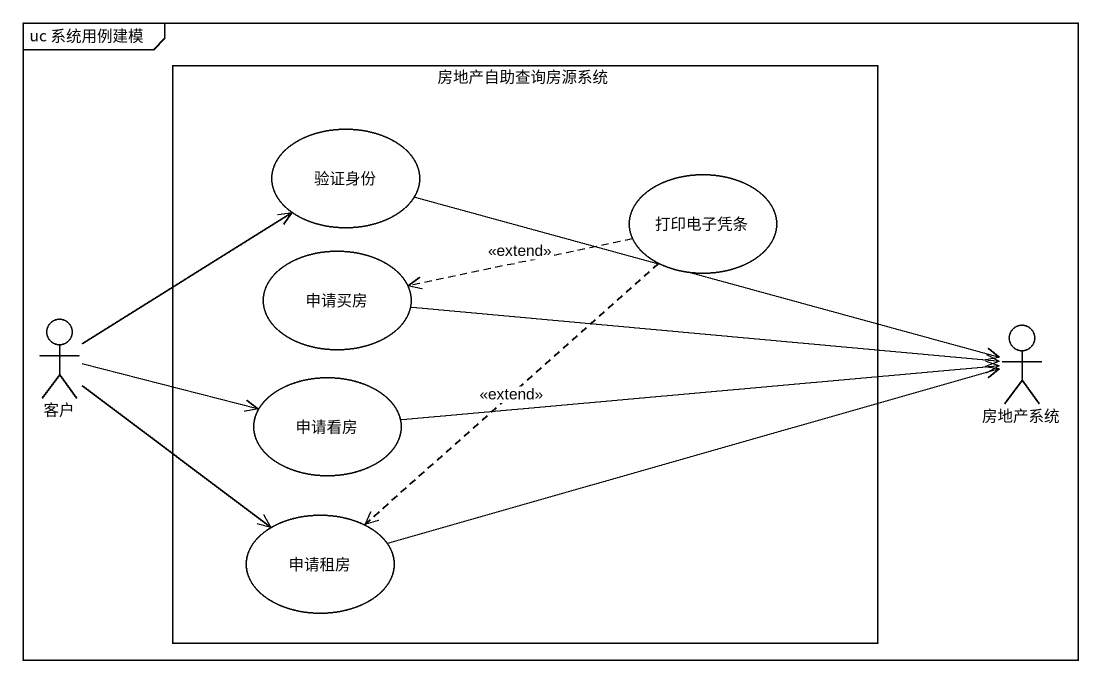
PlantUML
@startuml
mainframe uc 系统用例建模
rectangle 房地产自助查询房源系统 {
  usecase 验证身份
  usecase 打印电子凭条
  usecase 申请买房
  usecase 申请看房
  usecase 申请租房
}
actor 客户
actor 房地产系统
验证身份 -right-> 房地产系统
打印电子凭条 .left.> 申请买房 : <<extend>>
打印电子凭条 ..> 申请租房 : <<extend>>
申请买房 -right-> 房地产系统
客户 -up-> 验证身份
客户 -right-> 申请看房
客户 --> 申请租房
申请看房 -right-> 房地产系统
申请租房 -right-> 房地产系统
@enduml
